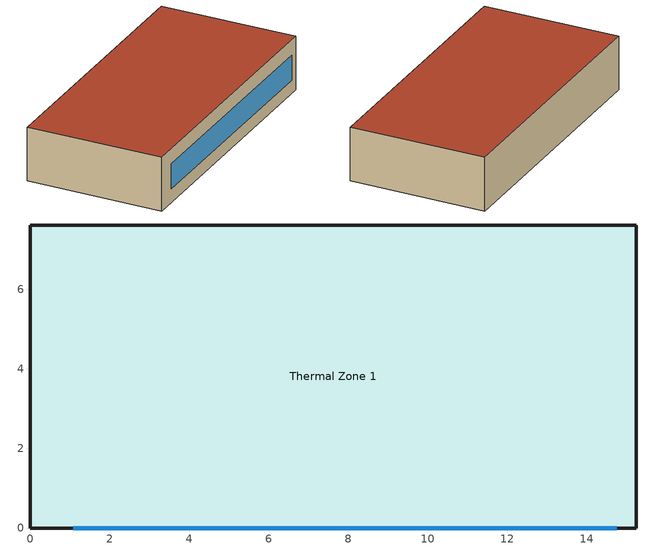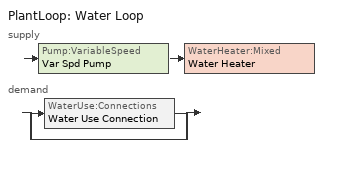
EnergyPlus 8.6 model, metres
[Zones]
Thermal Zone 1
 floor adiabatic (Slab on Grade): 15.24,7.62 15.24,0 0,0 0,7.62 z0
 wall outside (Exterior Wall): 15.24,7.62 0,7.62 0,0 15.24,0 15.24,7.62 z0:3.05
 window (Window): 1.08,0 14.75,0 z0.77:2.2
 roof outside (Roof): 15.24,0 15.24,7.62 0,7.62 0,0 z3.05
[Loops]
PlantLoop 'Water Loop'
 supply: Pump:VariableSpeed 'Var Spd Pump' > WaterHeater:Mixed 'Water Heater'
 demand: split
  | WaterUse:Connections 'Water Use Connection'
  | bypass
[Building]
Building 1: Solar Distribution=MinimalShadowing
[Site:Location]
Chicago Midway Ap: Latitude {deg}=41.78; Longitude {deg}=-87.75; Time Zone {hr}=-6; Elevation {m}=186
[SizingPeriod:DesignDay] Day of Month=21; Dry-Bulb Temperature Range Modifier Type=DefaultMultipliers; Barometric Pressure {Pa}=98934; Rain Indicator=No; Snow Indicator=No; Daylight Saving Time Indicator=No
Name | Month | Day Type | Maximum Dry-Bulb Temperature {C} | Daily Dry-Bulb Temperature Range {deltaC} | Humidity Condition Type | Wetbulb or DewPoint at Maximum Dry-Bulb {C} | Wind Speed {m/s} | Wind Direction {deg} | Solar Model Indicator | ASHRAE Clear Sky Optical Depth for Beam Irradiance (taub) | ASHRAE Clear Sky Optical Depth for Diffuse Irradiance (taud) | Enthalpy at Maximum Dry-Bulb {J/kg} | Sky Clearness
Chicago Ohare Intl Ap Ann Clg .4% Condns DB=>MWB | 7 | SummerDesignDay | 33.3 | 10.5 | Wetbulb | 23.7 | 5.2 | 230 | ASHRAETau | 0.455 | 2.05
Chicago Ohare Intl Ap Ann Clg .4% Condns DP=>MDB | 7 | SummerDesignDay | 28.9 | 10.5 | Dewpoint | 23.8 | 5.2 | 230 | ASHRAETau | 0.455 | 2.05
Chicago Ohare Intl Ap Ann Clg .4% Condns Enth=>MDB | 7 | SummerDesignDay | 31.4 | 10.5 | Enthalpy |  | 5.2 | 230 | ASHRAETau | 0.455 | 2.05 | 79200
Chicago Ohare Intl Ap Ann Clg .4% Condns WB=>MDB | 7 | SummerDesignDay | 31.2 | 10.5 | Wetbulb | 25.5 | 5.2 | 230 | ASHRAETau | 0.455 | 2.05
Chicago Ohare Intl Ap Ann Htg 99.6% Condns DB | 1 | WinterDesignDay | -20 | 0 | Wetbulb | -20 | 4.9 | 270 | ASHRAEClearSky |  |  |  | 0
Chicago Ohare Intl Ap Ann Htg Wind 99.6% Condns WS=>MCDB | 1 | WinterDesignDay | -3.5 | 0 | Wetbulb | -3.5 | 12.4 | 270 | ASHRAEClearSky |  |  |  | 0
Chicago Ohare Intl Ap Ann Hum_n 99.6% Condns DP=>MCDB | 1 | WinterDesignDay | -19.2 | 0 | Dewpoint | -25.7 | 4.9 | 270 | ASHRAEClearSky |  |  |  | 0
[Material] Thermal Absorptance=0.9
Name | Roughness | Thickness {m} | Conductivity {W/m-K} | Density {kg/m3} | Specific Heat {J/kg-K} | Solar Absorptance | Visible Absorptance
1/2IN Gypsum | Smooth | 0.0127 | 0.16 | 784.9 | 830 | 0.4 | 0.4
1IN Stucco | Smooth | 0.0253 | 0.6918 | 1858 | 837 | 0.92 | 0.92
8IN Concrete HW | MediumRough | 0.2033 | 1.7296 | 2243 | 837 | 0.65 | 0.65
Cellular Polyurethane or Polyisocyanurate - Unfaced - 2 in. | Rough | 0.0508 | 0.0245 | 24 | 1590 | 0.7 | 0.7
MAT-CC05 4 HW CONCRETE | Rough | 0.1016 | 1.311 | 2240 | 836.8 | 0.85 | 0.85
Metal Decking | MediumSmooth | 0.0015 | 45.006 | 7680 | 418.4 | 0.6 | 0.6
Roof Insulation 12 in | MediumRough | 0.2941 | 0.049 | 265 | 836.8 | 0.7 | 0.7
Roof Membrane | VeryRough | 0.0095 | 0.16 | 1121.29 | 1460 | 0.7 | 0.7
Wood-Framed - 4 in. Studs - 16 in. OC - R-11 Cavity Insulation | Smooth | 0.0889 | 0.0603344 | 126.145 | 1556.29 | 0.7 | 0.7
[Material:NoMass]
CP02 CARPET PAD: Roughness=Smooth; Thermal Resistance {m2-K/W}=0.1; Thermal Absorptance=0.9; Solar Absorptance=0.8; Visible Absorptance=0.8
[WindowMaterial:Gas]
ARGON 13MM 1: Gas Type=Argon; Thickness {m}=0.0127
[WindowMaterial:Glazing] Optical Data Type=SpectralAverage; Thickness {m}=0.006; Infrared Transmittance at Normal Incidence=0; Front Side Infrared Hemispherical Emissivity=0.84; Conductivity {W/m-K}=0.9
Name | Solar Transmittance at Normal Incidence | Front Side Solar Reflectance at Normal Incidence | Back Side Solar Reflectance at Normal Incidence | Visible Transmittance at Normal Incidence | Front Side Visible Reflectance at Normal Incidence | Back Side Visible Reflectance at Normal Incidence | Back Side Infrared Hemispherical Emissivity
CLEAR 6MM 1 | 0.775 | 0.071 | 0.071 | 0.881 | 0.08 | 0.08 | 0.84
LoE CLEAR 6MM 1 | 0.6 | 0.17 | 0.22 | 0.84 | 0.055 | 0.078 | 0.1
[Construction]
Exterior Wall: 1IN Stucco, Cellular Polyurethane or Polyisocyanurate - Unfaced - 2 in., 8IN Concrete HW, Wood-Framed - 4 in. Studs - 16 in. OC - R-11 Cavity Insulation, 1/2IN Gypsum
Roof: Roof Membrane, Roof Insulation 12 in, Metal Decking
Slab on Grade: MAT-CC05 4 HW CONCRETE, CP02 CARPET PAD
Window: LoE CLEAR 6MM 1, ARGON 13MM 1, CLEAR 6MM 1
[Zone]
Thermal Zone 1
[ZoneControl:Thermostat]
Thermal Zone 1 Thermostat: Zone or ZoneList=Thermal Zone 1; Control Type Schedule=Thermal Zone 1 Thermostat Schedule; Control Object Type 1=ThermostatSetpoint:DualSetpoint; Control Name 1=Thermal Zone 1 Thermostat
[ThermostatSetpoint:DualSetpoint]
Thermal Zone 1 Thermostat: Heating Setpoint Temperature Schedule=Small Office HtgSetp; Cooling Setpoint Temperature Schedule=Small Office ClgSetp
[Sizing:Zone]
Thermal Zone 1: Zone Cooling Design Supply Air Temperature Input Method=SupplyAirTemperature; Zone Cooling Design Supply Air Temperature {C}=14; Zone Cooling Design Supply Air Temperature Difference {deltaC}=11.11; Zone Heating Design Supply Air Temperature Input Method=SupplyAirTemperature; Zone Heating Design Supply Air Temperature {C}=40; Zone Heating Design Supply Air Temperature Difference {deltaC}=11.11; Zone Cooling Design Supply Air Humidity Ratio {kgWater/kgDryAir}=0.0085; Zone Heating Design Supply Air Humidity Ratio {kgWater/kgDryAir}=0.008; Design Specification Outdoor Air Object=189.1-2009 - Office - WholeBuilding - Sm Office - CZ4-8 Ventilation; Cooling Design Air Flow Method=DesignDay; Cooling Design Air Flow Rate {m3/s}=0; Cooling Minimum Air Flow per Zone Floor Area {m3/s-m2}=0.000762; Cooling Minimum Air Flow {m3/s}=0; Cooling Minimum Air Flow Fraction=0; Heating Design Air Flow Method=DesignDay; Heating Design Air Flow Rate {m3/s}=0; Heating Maximum Air Flow per Zone Floor Area {m3/s-m2}=0.002032; Heating Maximum Air Flow {m3/s}=0.141576; Heating Maximum Air Flow Fraction=0.3; Design Specification Zone Air Distribution Object=Thermal Zone 1 Design Spec Zone Air Dist; Account for Dedicated Outdoor Air System=No
[DesignSpecification:ZoneAirDistribution]
Thermal Zone 1 Design Spec Zone Air Dist: Zone Air Distribution Effectiveness in Cooling Mode=1; Zone Air Distribution Effectiveness in Heating Mode=1
[DesignSpecification:OutdoorAir]
189.1-2009 - Office - WholeBuilding - Sm Office - CZ4-8 Ventilation: Outdoor Air Method=Sum; Outdoor Air Flow per Person {m3/s-person}=0.00943895; Outdoor Air Flow per Zone Floor Area {m3/s-m2}=0; Outdoor Air Flow per Zone {m3/s}=0; Outdoor Air Flow Air Changes per Hour {1/hr}=0
[ZoneVentilation:DesignFlowRate]
Thermal Zone 1 Ventilation per Person: Zone or ZoneList=Thermal Zone 1; Schedule=Small Office Bldg Occ; Design Flow Rate Calculation Method=Flow/Person; Flow Rate per Person {m3/s-person}=0.00943895
[PlantLoop]
Water Loop: Fluid Type=Water; Plant Equipment Operation Scheme=Water Loop Operation Schemes; Maximum Loop Temperature {C}=100; Minimum Loop Temperature {C}=0; Maximum Loop Flow Rate {m3/s}=Autosize; Minimum Loop Flow Rate {m3/s}=0; Plant Loop Volume {m3}=Autocalculate; Load Distribution Scheme=Optimal
[Sizing:Plant]
Water Loop: Loop Type=Heating; Design Loop Exit Temperature {C}=82; Loop Design Temperature Difference {deltaC}=11; Sizing Option=NonCoincident; Zone Timesteps in Averaging Window=1; Coincident Sizing Factor Mode=None
[Pump:VariableSpeed]
Var Spd Pump: Design Maximum Flow Rate {m3/s}=Autosize; Design Pump Head {Pa}=179352; Design Power Consumption {W}=Autosize; Motor Efficiency=0.9; Fraction of Motor Inefficiencies to Fluid Stream=0; Coefficient 1 of the Part Load Performance Curve=0; Coefficient 2 of the Part Load Performance Curve=1; Coefficient 3 of the Part Load Performance Curve=0; Coefficient 4 of the Part Load Performance Curve=0; Design Minimum Flow Rate {m3/s}=0; Pump Control Type=Intermittent
[WaterHeater:Mixed]
Water Heater: Tank Volume {m3}=0.2; Setpoint Temperature Schedule=Water Heater Setpoint Temperature; Deadband Temperature Difference {deltaC}=2; Maximum Temperature Limit {C}=82.22; Heater Control Type=Cycle; Heater Maximum Capacity {W}=300000; Heater Ignition Minimum Flow Rate {m3/s}=0; Heater Ignition Delay {s}=0; Heater Fuel Type=NaturalGas; Heater Thermal Efficiency=0.87; Off Cycle Parasitic Fuel Consumption Rate {W}=10; Off Cycle Parasitic Fuel Type=NaturalGas; Off Cycle Parasitic Heat Fraction to Tank=0.8; On Cycle Parasitic Fuel Consumption Rate {W}=0; On Cycle Parasitic Fuel Type=NaturalGas; On Cycle Parasitic Heat Fraction to Tank=0; Ambient Temperature Indicator=Zone; Ambient Temperature Zone=Thermal Zone 1; Off Cycle Loss Coefficient to Ambient Temperature {W/K}=6; Off Cycle Loss Fraction to Zone=1; On Cycle Loss Coefficient to Ambient Temperature {W/K}=6; On Cycle Loss Fraction to Zone=1; Use Side Effectiveness=1; Source Side Effectiveness=1; Use Side Design Flow Rate {m3/s}=Autosize; Source Side Design Flow Rate {m3/s}=Autosize; Indirect Water Heating Recovery Time {hr}=1.5
[WaterUse:Connections]
Water Use Connection: Water Use Equipment Name 1=Water Fixture
[WaterUse:Equipment]
Water Fixture: Peak Flow Rate {m3/s}=0.0001; Flow Rate Fraction Schedule=Office Bldg Water Fraction; Target Temperature Schedule=Hot Water Temperature; Zone=Thermal Zone 1
[PlantEquipmentOperationSchemes]
Water Loop Operation Schemes: Control Scheme Object Type 1=PlantEquipmentOperation:HeatingLoad; Control Scheme Name 1=Water Loop Heating Operation Scheme; Control Scheme Schedule Name 1=Always On Discrete
[PlantEquipmentOperation:HeatingLoad]
Water Loop Heating Operation Scheme: Load Range Lower Limit 1 {W}=0; Load Range Upper Limit 1 {W}=1000000000; Range Equipment List Name 1=Water Loop Heating Equipment List
[PlantEquipmentList]
Water Loop Heating Equipment List: WaterHeater:Mixed, Water Heater
[SetpointManager:Scheduled]
Scheduled HW Temp: Control Variable=Temperature; Schedule=Hot Water Temperature
[Zone equipment]
Thermal Zone 1: Thermal Zone 1 Ideal Loads Air System
[ZoneHVAC:IdealLoadsAirSystem]
Thermal Zone 1 Ideal Loads Air System: Maximum Heating Supply Air Temperature [C]=50; Minimum Cooling Supply Air Temperature [C]=13; Maximum Heating Supply Air Humidity Ratio [kg-H20/kg-air]=0.0156; Minimum Cooling Supply Air Humidity Ratio [kg-H20/kg-air]=0.0077; Heating Limit=NoLimit; Cooling Limit=NoLimit; Dehumidification Control Type=ConstantSensibleHeatRatio; Cooling Sensible Heat Ratio=0.7; Humidification Control Type=None; Demand Controlled Ventilation Type=None; Outdoor Air Economizer Type=NoEconomizer; Heat Recovery Type=None; Sensible Heat Recovery Effectiveness=0.7; Latent Heat Recovery Effectiveness=0.65
[Schedule:Compact]
Thermal Zone 1 Thermostat Schedule: Through: 12/31, For: AllDays, Until: 24:00, 4
[Schedule:Day:Interval]
Small Office HtgSetp Rule 1 Day Schedule; Small Office HtgSetp Summer Design Day: No, 24:00, 15.6
Small Office HtgSetp Default Schedule: No, 06:00, 15.6, 22:00, 21, 24:00, 15.6
Small Office HtgSetp Rule 2 Day Schedule: No, 06:00, 15.6, 18:00, 21, 24:00, 15.6
Small Office HtgSetp Winter Design Day: No, 24:00, 21
Small Office ClgSetp Rule 1 Day Schedule; Small Office ClgSetp Winter Design Day: No, 24:00, 26.7
Small Office ClgSetp Default Schedule; Small Office ClgSetp Summer Design Day: No, 06:00, 26.7, 22:00, 24, 24:00, 26.7
Small Office ClgSetp Rule 2 Day Schedule: No, 06:00, 26.7, 18:00, 24, 24:00, 26.7
Hot Water Temperature Default; Hot Water Temperature Summer Design Day; Hot Water Temperature Winter Design Day: No, 24:00, 67
Office Bldg Light Default Schedule 1: No, 05:00, 0.05, 07:00, 0.123657, 08:00, 0.3, 15:00, 0.407286, 17:00, 0.527284, 18:00, 0.370924, 20:00, 0.309107, 22:00, 0.185473, 23:00, 0.0727487, 24:00, 0.0254771
Office Bldg Light Rule 1 Day Schedule 1: No, 24:00, 0.05
Office Bldg Light Rule 2 Day Schedule 1: No, 06:00, 0.05, 08:00, 0.1, 14:00, 0.5, 17:00, 0.15, 24:00, 0.05
Office Bldg Light Summer Design Day 1: No, 24:00, 1
Office Bldg Light Winter Design Day 1; Small Office Bldg Occ Rule 1 Day Schedule; Small Office Bldg Occ Winter Design Day: No, 24:00, 0
Small Office Bldg Occ Default Schedule: No, 06:00, 0, 07:00, 0.1, 08:00, 0.2, 12:00, 0.95, 13:00, 0.5, 17:00, 0.95, 18:00, 0.3, 20:00, 0.1, 24:00, 0.05
Small Office Bldg Occ Rule 2 Day Schedule: No, 06:00, 0, 08:00, 0.1, 12:00, 0.3, 17:00, 0.1, 24:00, 0
Small Office Bldg Occ Summer Design Day: No, 06:00, 0, 22:00, 1, 24:00, 0.05
Water Heater Setpoint Temperature Default: No, 24:00, 60
[Schedule:Week:Daily]
Schedule:Week:Daily {1af4ab1a-9c54-42d5-bc1f-d7f9d24b4833}: Small Office HtgSetp Rule 1 Day Schedule, Small Office HtgSetp Default Schedule, Small Office HtgSetp Default Schedule, Small Office HtgSetp Default Schedule, Small Office HtgSetp Default Schedule, Small Office HtgSetp Default Schedule, Small Office HtgSetp Rule 2 Day Schedule, Small Office HtgSetp Default Schedule, Small Office HtgSetp Summer Design Day, Small Office HtgSetp Winter Design Day, Small Office HtgSetp Default Schedule, Small Office HtgSetp Default Schedule
Schedule:Week:Daily {b3d14fb2-76fd-4114-9a06-4afc104a61ca}: Small Office ClgSetp Rule 1 Day Schedule, Small Office ClgSetp Default Schedule, Small Office ClgSetp Default Schedule, Small Office ClgSetp Default Schedule, Small Office ClgSetp Default Schedule, Small Office ClgSetp Default Schedule, Small Office ClgSetp Rule 2 Day Schedule, Small Office ClgSetp Default Schedule, Small Office ClgSetp Summer Design Day, Small Office ClgSetp Winter Design Day, Small Office ClgSetp Default Schedule, Small Office ClgSetp Default Schedule
Schedule:Week:Daily {b7aa67b9-bc32-41cf-ba66-bf4b9b5e858b}: Hot Water Temperature Default, Hot Water Temperature Default, Hot Water Temperature Default, Hot Water Temperature Default, Hot Water Temperature Default, Hot Water Temperature Default, Hot Water Temperature Default, Hot Water Temperature Default, Hot Water Temperature Summer Design Day, Hot Water Temperature Winter Design Day, Hot Water Temperature Default, Hot Water Temperature Default
Schedule:Week:Daily {9d9bf94b-d41b-4d86-b450-6862dd17a71d}: Office Bldg Light Rule 1 Day Schedule 1, Office Bldg Light Default Schedule 1, Office Bldg Light Default Schedule 1, Office Bldg Light Default Schedule 1, Office Bldg Light Default Schedule 1, Office Bldg Light Default Schedule 1, Office Bldg Light Rule 2 Day Schedule 1, Office Bldg Light Default Schedule 1, Office Bldg Light Summer Design Day 1, Office Bldg Light Winter Design Day 1, Office Bldg Light Default Schedule 1, Office Bldg Light Default Schedule 1
Schedule:Week:Daily {dec5d872-f255-481a-9af4-9d5e9c350c4f}: Small Office Bldg Occ Rule 1 Day Schedule, Small Office Bldg Occ Default Schedule, Small Office Bldg Occ Default Schedule, Small Office Bldg Occ Default Schedule, Small Office Bldg Occ Default Schedule, Small Office Bldg Occ Default Schedule, Small Office Bldg Occ Rule 2 Day Schedule, Small Office Bldg Occ Default Schedule, Small Office Bldg Occ Summer Design Day, Small Office Bldg Occ Winter Design Day, Small Office Bldg Occ Default Schedule, Small Office Bldg Occ Default Schedule
Schedule:Week:Daily {44e916bb-f86f-4a2d-973d-eacd768e3dfe}: Water Heater Setpoint Temperature Default, Water Heater Setpoint Temperature Default, Water Heater Setpoint Temperature Default, Water Heater Setpoint Temperature Default, Water Heater Setpoint Temperature Default, Water Heater Setpoint Temperature Default, Water Heater Setpoint Temperature Default, Water Heater Setpoint Temperature Default, Water Heater Setpoint Temperature Default, Water Heater Setpoint Temperature Default, Water Heater Setpoint Temperature Default, Water Heater Setpoint Temperature Default
[Schedule:Year]
Small Office HtgSetp: Schedule:Week:Daily {1af4ab1a-9c54-42d5-bc1f-d7f9d24b4833}, 1, 1, 12, 31
Small Office ClgSetp: Schedule:Week:Daily {b3d14fb2-76fd-4114-9a06-4afc104a61ca}, 1, 1, 12, 31
Hot Water Temperature: Schedule:Week:Daily {b7aa67b9-bc32-41cf-ba66-bf4b9b5e858b}, 1, 1, 12, 31
Office Bldg Water Fraction: Schedule:Week:Daily {9d9bf94b-d41b-4d86-b450-6862dd17a71d}, 1, 1, 12, 31
Small Office Bldg Occ: Schedule:Week:Daily {dec5d872-f255-481a-9af4-9d5e9c350c4f}, 1, 1, 12, 31
Water Heater Setpoint Temperature: Schedule:Week:Daily {44e916bb-f86f-4a2d-973d-eacd768e3dfe}, 1, 1, 12, 31
[Schedule:Constant]
Always On Discrete: Hourly Value=1
